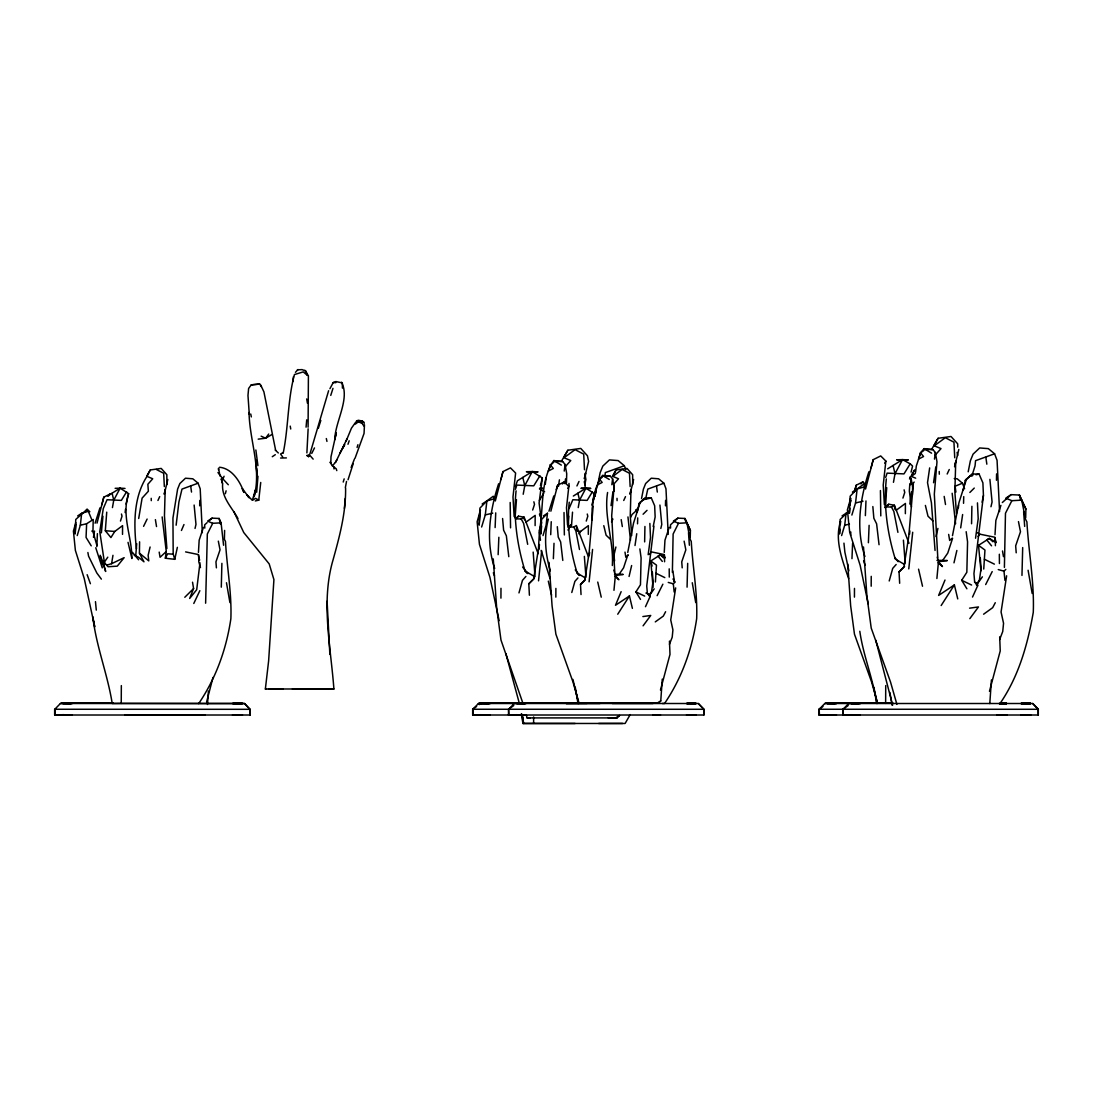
<?xml version="1.0" encoding="UTF-8"?>
<svg xmlns="http://www.w3.org/2000/svg" width="1093" height="1093" viewBox="0 0 1093 1093"><rect width="100%" height="100%" fill="white"/><g stroke="black" fill="none" stroke-linecap="round" stroke-linejoin="round"><path stroke-width="1.5" d="M500.936 598.144L500.977 588.294M522.973 716.844L522.946 723.47L622.586 723.47M555.845 597.12L555.886 588.403M854.439 597.12L854.48 588.403M871.189 586.203L871.23 576.353M876.613 700.312L876.6 703.482C873.266 678.931 863.279 655.841 859.808 631.276M75.827 522.632L73.422 531.102L75.376 550.38L84.243 578.539L94.736 626.849L92.823 616.862C96.239 646.428 107.592 674.231 112.21 703.482L121.241 703.4L121.337 685.598M122.525 534.381L122.566 525.651L114.765 531.458L110.926 537.565L105.324 530.733L106.731 512.152M306.887 452.912L308.13 428.839M533.603 723.361L533.644 716.953M535.119 525.61L535.174 515.39L525.952 522.194M588.321 534.381L588.362 525.651L580.561 531.458L579.03 533.903M885.631 703.4L885.726 685.598M905.359 513.669L905.414 503.449L896.205 510.253M134.275 555.312L138.538 557.252L143.975 561.816L139.426 553.154L139.59 541.814M362.329 423.537L362.37 421.078L358.381 420.272L356.496 420.942L362.329 423.537L363.764 425.942M644.638 541.896L644.925 526.457M648.163 554.697L650.499 537.428L649.857 523.424M971.568 523.752L971.896 506.305M975.543 538.234L978.194 518.71L977.456 502.876M199.677 505.813L199.787 500.389M665.473 505.813L665.582 500.389M672.373 572.39L673.124 534.026L678.521 523.301L686.882 522.823L690.407 530.419L690.229 537.865M996.461 480.251L996.584 473.897M249.04 412.512C249.6 440.78 261.664 468.596 254.095 496.769L255.42 489.924L252.401 500.129M1004.399 567.404L1005.478 513.245L1011.858 500.703L1021.723 500.143L1025.89 509.037L1025.685 518M224.612 530.419L224.407 539.355L225.472 541.445C226.934 567.212 231.839 593.007 230.869 618.679C226.36 649.16 216.045 677.974 198.762 703.496L121.241 703.4M96.935 545.544L92.946 531.512L93.219 519.503L86.634 523.738L86.06 537.414L91.225 545.844M221.292 587.16L221.893 563.346M687.073 587.16L687.688 563.346M850.723 535.297L850.805 531.99M1021.969 575.424L1022.693 547.566M308.089 427.172L308.404 375.814L304.92 370.322M566.461 482.764L566.721 473.775L565.108 464.484L562.635 461.492L553.823 460.577C540.038 480.36 543.822 507.548 539.505 530.392M585.042 489.227L585.493 472.941L584.372 478.707L588.594 461.41L587.447 455.781L580.779 448.431L567.854 450.234L563.674 457.543M637.533 523.82L637.711 517.891M912.382 495.074L912.628 487.123L911.193 478.912L909.745 477.149M955.747 461L954.858 491.946L956.484 513.614M963.548 503.313L963.739 496.618M199.978 562.786L196.699 589.701L189.676 598.445L193.584 588.553L192.532 582.214M292.418 689L333.898 689C330.755 646.291 320.714 601.792 333.078 559.807C339.595 536.362 345.989 512.562 345.593 488.011M205.621 603.213L207.328 534.026L212.725 523.301L221.087 522.823L223.587 545.257M194.13 505.048L195.975 524.394L195.032 528.452M659.926 505.048L661.771 524.394L660.828 528.452M958.411 507.726L958.52 505.048M989.903 479.349L992.075 501.974L990.968 506.742M96.853 546.637L97.386 533.657M495.115 527.564L495.73 512.877M550.708 534.696L551.241 521.716M865.369 515.623L865.97 500.936M100.037 558.304L100.16 555.23M498.135 554.67L498.859 537.278M553.372 558.673L554.014 543.289M851.966 558.673L852.608 543.289M868.389 542.729L869.113 525.323M198.434 703.509L244.477 703.509L249.996 709.316L250.024 715.013L249.996 709.316L244.477 703.509L60.402 703.509L54.787 709.289L55.06 715.013M135.751 555.572L136.721 543.672M539.409 532.045L538.48 548.577L533.671 578.976L528.807 583.799L529.408 595.234M198.448 552.375L199.172 540.174L203.462 527.304M664.243 552.375L664.968 540.174L669.258 527.304M994.999 534.723L995.86 520.459L1000.915 505.39M283.196 453.103C288.538 427.295 287.568 399.983 294.441 374.544L303.239 371.907L306.955 374.967M655.404 581.982L656.469 565.136L650.786 560.982L660.35 554.848L665.227 557.799M983.741 569.07L984.957 550.039L978.522 545.339L989.343 538.398L996.229 542.579M516.074 490.825C513.245 517.727 517.112 545.216 525.036 570.983L527.031 573.115M569.248 502.206C566.734 526.006 570.15 550.312 577.159 573.101L579.372 575.464M886.327 478.884C883.486 505.786 887.352 533.275 895.276 559.042L904.594 564.521M909.813 483.871L909.335 491.058L911.453 507.015M207.492 704.479L208.421 691.063M549.055 562.417L552.074 605.809L555.886 634.172L572.937 681.827L579.003 703.045L658.71 702.963L660.759 700.927L662.276 679.122M989.793 703.564L991.433 679.955M571.502 525.665L572.527 512.152M515.063 518L516.47 499.61M613.965 590.316L615.359 575.478L613.856 570.04M885.18 507.726L886.724 487.656M936.892 578.511L938.463 561.72L937.193 557.116M256.664 492.26L257.962 476.261M75.95 524.408L75.144 533.958L75.759 519.462L87.071 509.297L89.831 511.702M344.404 508.395L345.265 498.367M480.305 511.879L479.171 525.118L479.895 508.149L486.891 500.922L493.257 496.263L494.719 498.654L486.891 500.922L482.15 504.01M541.609 526.006L540.939 533.958L541.554 519.462L547.47 513.273L546.117 525.227L543.016 535.57M839.93 529.19L839.52 533.958L840.134 519.462L848.755 511.292M840.326 524.408L840.599 521.224C834.314 540.161 842.471 560.518 848.619 578.539M849.835 508.204L849.411 513.177L850.149 496.208L857.131 488.981L863.497 484.322L864.973 486.713L857.131 488.981L852.403 492.055M850.122 504.898L850.696 498.285L847.389 509.83L849.698 532.387L860.164 565.327L868.197 603.814M260.735 482.464L258.768 500.129L255.297 500.949M115.134 488.325L120.121 488.175L128.619 493.653C121.118 515.418 132.089 536.964 131.884 558.523L128.031 542.374M306.067 427.172L306.723 419.849M101.376 532.837L102.947 516.183M567.8 526.184L568.743 516.183M538.535 580.834L541.663 550.763M589.1 581.818L592.57 549.41M908.775 568.893L912.696 532.264M307.119 455.549L308.568 456.642L310.111 453.349L328.61 390.734M593.157 506.291L589.059 553.29L584.81 580.178L580.492 584.427L581.039 594.551M604.921 476.575L605.317 472.613L624.335 465.727L625.824 469.662M913.352 483.502L908.734 536.636L903.925 567.035L899.047 571.858L899.662 583.279M538.89 549.615L539.464 544.546M589.277 555.586L589.619 552.389M909.513 534.299L909.895 530.911M77.22 535.57L80.335 525.227L81.674 513.273L88.314 511.333L91.976 520.118M841.61 535.57L844.711 525.227L846.064 513.273L848.715 512.508M481.63 527.004L485.292 514.899L486.891 500.922M851.871 515.063L855.546 502.958L857.131 488.981M125.135 512.549L125.531 509.174M266.432 689L265.367 689L268.632 660.841L273.919 579.604L269.206 563.933L243.766 532.551L233.888 511.647M545.325 484.24L546.063 477.955M595.111 496.372L595.767 490.812L599.606 479.13L602.284 477.19M915.565 472.299L916.317 466.001L920.661 452.803L924.063 450.33M176.137 525.2L178.91 502.015L181.984 489.09L198.093 483.202L200.197 488.803L202.328 532.687M653.928 526.184L646.742 585.957L647.343 593.185L650.007 596.737L645.485 606.711M556.241 489.609L557.649 485.21L564.275 481.904L568.825 486.467L566.502 507.658L567.527 524.954M871.094 467.695L873.225 459.661L880.712 455.931L885.863 461.096L883.226 485.06L884.387 504.611M963.138 490.306L965.297 480.387L972.401 474.007L979.096 474.075L982.894 482.874L983.44 495.553L973.945 573.579L974.628 581.749L977.648 585.766L972.524 597.051M292.801 381.703L293.471 376.661M564.234 471.056L565.108 464.484M611.834 484.718L612.613 478.912L610.427 476.261L602.626 475.455L599.456 479.117L597.734 484.691L602.161 482.423L599.456 479.117M910.414 484.718L911.193 478.912M934.474 459.115L935.362 452.543L932.889 449.551L924.077 448.636L920.484 452.775L918.544 459.074L923.544 456.519L920.484 452.775M177.367 547.333L174.757 559.329L165.344 558.222L166.259 551.528L162.16 516.934M564.862 483.639L565.532 478.912M611.028 505.608L612.982 491.672M909.827 504.051L911.576 491.672M933.559 482.723L935.786 466.971M558.468 486.412L559.425 479.841M607.585 492.492C603.664 516.675 613.924 540.885 612.34 565.505M929.665 467.9L927.52 482.669L931.427 502.848L935.048 550.448M635.006 545.53L636.741 533.739M675.665 587.897L670.733 619.95L672.919 629.923L672.209 637.205L669.476 644.269M960.679 527.878L962.632 514.543M1006.639 575.779L1001.065 612.012L1003.552 623.283L1002.732 631.522L999.644 639.514M573.333 496.044L585.916 488.175L590.807 488.434L580.929 488.325L585.916 488.175L594.414 493.653L592.092 508.914L592.174 519.79M515.39 486.645L517.413 480.77L532.277 471.561L538.043 471.862L526.389 471.725L532.277 471.561L542.319 477.969L539.095 502.999L541.213 518.956M107.319 564.972L111.595 563.687L112.962 555.312M138.702 518.506L142.104 498.121L148.375 491.222L147.856 484.267L152.719 478.761L146.995 476.398C133.25 497.329 133.715 524.804 136.461 548.809M93.452 537.305L94.531 531.075M101.827 504.788L103.808 497.151L110.42 493.845L108.508 495.88M500.854 479.636L502.971 471.602L510.458 467.886L515.609 473.037L512.986 497.001L514.147 516.552M548.385 519.134C543.713 536.253 545.325 554.014 550.312 570.86M854.548 491.222L856.243 485.21L862.855 481.904L865.137 484.185M112.442 507.589L113.754 500.211L120.121 488.175L125.012 488.434M578.238 507.589L579.55 500.211L585.916 488.175M166.874 548.563L164.456 515.814L165.193 489.363L164.251 494.282L167.816 479.499M523.205 494.255L524.763 485.634L532.277 471.561M584.263 481.644L584.905 484.636L585.834 479.499L585.192 476.302M631.699 535.461L630.251 515.814L630.989 489.363L630.046 494.282L633.612 479.499M893.459 482.314L895.017 473.693L902.517 459.62L908.297 459.921L896.629 459.784L902.517 459.62L910.196 463.828L912.559 466.028L911.084 472.135M955.46 462.435L954.613 466.766L958.834 449.455M345.347 487.615L346.522 481.453M593.759 498.599L595.617 489.158L597.885 483.516M641.536 498.599L643.394 489.158L645.662 483.516L651.264 478.215L658.614 478.802L663.888 483.202L665.979 488.803L668.206 534.395M597.953 483.748L600.139 472.709L602.817 466.096L609.429 459.893L618.119 460.577L624.335 465.727M627.751 552.43L633.557 523.014L640.184 502.329L645.376 497.889L651.305 497.957L654.652 505.745L655.144 516.948L653.19 526.58M952.481 535.666L959.039 502.411L966.526 479.035L972.401 474.007M968.193 471.807L970.379 460.768L973.071 454.155L979.67 447.952L988.359 448.636L994.589 453.786L997.062 460.344L999.576 511.538M982.088 502.206L983.44 495.553M593.608 498.941L595.057 492.328L596.272 490.976L591.778 505.007M637.178 512.303L639.091 503.531L640.184 502.329M97.017 523.123L103.808 497.151M495.307 500.977L502.971 471.602M550.872 511.182L557.649 485.21M865.547 489.036L873.225 459.661M150.096 547.006L148.142 555.299L148.771 560.873L139.426 553.154M615.892 547.006L613.938 555.299L614.553 560.873M629.076 576.462L631.631 565.532M953.984 562.84L956.867 550.476M206.618 701.993L212.985 677.469M660.473 690.052L669.995 654.379L669.462 641.072M936.004 536.526L937.917 528.438M989.466 691.268L1000.232 650.936L999.699 636.823M126.119 504.105L128.619 493.653M592.98 499.624L594.414 493.653M540.461 485.606L542.319 477.969M225.349 493.722L226.101 490.812M854.466 491.659L856.243 485.21M518.97 592.912L522.468 580.342L525.897 576.448M571.789 592.502L574.891 581.367L577.937 577.937M889.21 580.97L892.708 568.387L896.151 564.507M541.622 522.632L539.218 531.102L540.489 540.297M348.039 479.745L353.203 463.678M480.442 510.226L477.135 521.785L479.444 544.328L489.91 577.282L499.132 620.674M357.097 447.447L357.917 444.714M343.229 482.04L344.172 478.871M645.58 499.214L647.78 489.09L663.888 483.202M330.755 395.406L332.982 388.37M971.937 475.81L975.038 465.946L975.557 460.672L994.589 453.786M95.105 523.192L99.955 507.89M120.462 521.074L122.006 516.224L121.46 514.024M498.627 483.748C489.801 510.841 485.374 540.707 494.678 568.456M548.959 511.237L553.809 495.935M586.258 521.074L587.802 516.224L587.255 514.024M849.48 505.116L850.941 500.526M868.88 471.807C860.054 498.886 855.628 528.752 864.918 556.515M318.309 428.374L320.823 420.45M532.674 510.035L534.504 504.379L533.862 501.796M902.927 498.094L904.744 492.424L904.102 489.855M627.751 555.08L623.57 567.841L619.116 574.29L614.526 574.262M952.59 538.33L947.754 553.085L942.712 560.381L936.947 560.354M515.431 489.336L516.852 485.073L533.739 485.839L539.942 475.769M885.685 477.395L887.106 473.132L903.993 473.897L910.196 463.828M347.984 444.277L349.186 440.78M346.208 440.848L351.468 428.142L355.84 422.035M355.02 458.309L364.051 433.429L364.475 424.753M351.126 467.503L354.392 459.142M228.314 484.759L222.972 478.98L224.079 476.247M621.138 591.668L615.496 605.276L629.431 595.958L632.396 608.364M945.008 580.041L938.627 595.425L954.38 584.892L957.741 598.909M181.438 530.474L183.979 524.544M336.794 470.605L336.207 468.788L332.436 465.823L335.756 461.984L346.987 438.921M157.938 500.485L159.701 496.632M623.734 500.485L625.497 496.632M576.926 485.948L579.003 481.453M947.166 474.007L949.257 469.512M567.95 530.064L571.366 524.626L568.018 527.509M193.789 603.473L199.841 590.685M143.579 526.334L147.118 519.052M611.506 521.962L612.913 519.052M630.661 517.331L632.096 514.461L638.339 508.846M311.751 453.417L314.497 447.911M657.125 595.658L662.877 584.195M985.681 584.55L992.198 571.598M146.995 476.398L150.26 469.963L161.204 468.419L166.846 474.704L166.887 484.636M614.17 491.222L613.651 484.267L618.515 478.761L612.79 476.398L616.042 469.963L626.999 468.419L632.642 474.704L632.683 484.636M567.854 450.234L561.337 461.396M957.714 447.16L957.7 443.84L951.019 436.49L938.095 438.293L931.591 449.442M165.344 558.222L167.639 553.809L173.254 554.178L174.757 559.329M665.61 611.725L663.301 616.11L655.281 621.89M995.272 602.708L992.676 607.667L983.604 614.211M342.888 447.952L344.678 444.591L340.019 453.008M329.922 388.712L333.228 382.55L335.906 381.553L342.328 382.933L342.423 388.124M146.722 476.206L150.26 469.963M612.504 476.206L616.042 469.963M911.808 474.949L914.636 469.963L909.499 478.98M335.414 462.448L336.972 459.688M567.773 488.311L568.825 486.467M884.674 463.172L885.863 461.096M933.928 445.602L938.095 438.293M630.196 714.603L625.114 723.47L598.677 723.484M999.603 704.138C1018.58 676.772 1027.625 644.843 1033.281 612.299C1034.415 582.268 1028.636 552.088 1026.901 521.935L1025.644 519.489M126.61 491.782L121.364 500.389L107.059 499.733L103.261 508.6L99.777 531.635L104.696 564.248M539.382 500.389L543.768 493.216M592.406 491.782L587.16 500.389L572.855 499.733L569.057 508.6M649.037 595.603L651.592 591.504L653.04 581.353L652.343 572.049M976.35 584.796L979.437 579.837L981.063 568.374L980.284 557.854M640.512 599.401L635.907 591.9L640.457 584.796L641.099 557.949L639.87 548.932M966.895 588.785L961.703 580.287L966.84 572.254L967.565 541.909L966.171 531.704M617.736 614.225L629.431 595.958M941.155 605.536L954.38 584.892M104.627 561.775L107.797 557.17M650.007 596.737L649.911 594.838L654.201 588.84M977.648 585.766L977.538 583.607L982.388 576.831M268.7 434.044L265.64 438.225L258.194 439.14M261.391 386.703L259.738 384.08L253.262 384.558L251.199 384.955L248.617 388.466L247.974 395.475L249.286 414.261M643.08 625.824L650.731 615.468L642.875 616.561M969.819 618.652L978.454 606.943L969.573 608.173M85.363 511.592L87.071 509.297L88.314 511.333M649.529 554.397L651.401 551.897L663.97 554.506L664.694 557.321M978.071 536.513L979.847 534.163L994.685 537.209L995.969 542.169M295.465 372.317L298.006 369.516M524.394 519.817L524.134 517.18L518.478 516.169L516.224 518.902L521.183 518.929L524.134 517.18L538.193 553.686M894.784 509.188L894.375 505.239L888.718 504.228L886.478 506.947L891.423 506.988L894.375 505.239L908.993 543.262M306.805 455.549L308.718 455.084M912.231 484.267L914.185 482.068M565.013 466.971L570.765 460.549L564.002 457.762L575.068 449.66L583.703 454.128L584.495 469.717M935.266 455.03L941.018 448.608L934.255 445.821L945.322 437.719L953.957 442.187L954.735 457.776M965.297 480.387L966.526 479.035M562.362 483.939L564.275 481.904M860.942 483.939L862.855 481.904M519.366 702.963L481.89 702.744L478.42 703.509L472.818 709.289L473.078 715.013M508.901 715.013L508.641 709.289L514.256 703.509L517.713 702.744L579.044 703.1M893.008 702.977L828.248 702.744L824.778 703.509L819.176 709.289L819.436 715.013M528.807 583.799L534.354 578.211M580.492 584.427L585.397 579.481M899.047 571.858L904.594 566.256M615.578 717.91L617.231 717.8L619.54 715.505L615.578 717.91L527.099 717.91L526.198 714.713M184.799 597.27L193.584 588.553M643.094 514.229L647.029 510.335M969.833 492.478L974.259 488.079M639.091 503.531L645.376 497.889M674.162 591.996L673.315 583.812L674.941 582.255L673.22 578.703L674.545 582.186L672.864 570.97M1004.959 580.41L1003.989 571.147L1005.833 569.398M166.259 551.528L160.056 557.293L159.195 552.102M628.325 554.984L625.838 557.293L624.991 552.102M952.112 538.221L949.667 540.475L948.656 534.395M207.137 522.618L204.664 524.845L204.774 528.124M209.61 520.377L212.083 518.137L219.119 518.465L221.087 522.823M690.407 530.419L684.915 518.465L677.879 518.137L670.46 524.845L670.569 528.124M1002.336 502.52L1011.093 494.664L1019.414 495.047L1025.89 509.037M515.951 518.342L518.478 516.169M884.947 507.494L888.718 504.228M308.568 456.642L309.961 455.467L313.158 459.128M355.362 424.07L358.108 422.035M612.79 476.398L622.163 469.471L629.472 473.283L630.142 486.604M915.387 473.419L911.371 476.398L915.674 478.174M120.121 488.175L107.538 496.044M553.809 462.271L550.407 464.744L548.303 471.028L553.304 468.46L550.244 464.716M902.517 459.62L887.666 468.829M478.42 703.509L698.318 703.509L703.851 709.316L703.865 715.013L472.668 715.013L472.668 709.261L476.616 706.461M479.253 704.602L481.89 702.744L488.749 703.509L480.633 703.496L490.251 703.509L479.062 703.427M525.064 715.013L508.505 715.013L508.505 709.261L513.765 705.531M824.778 703.509L1032.735 703.509L1038.268 709.316L1038.282 715.013L819.026 715.013L819.026 709.261L822.974 706.461M848.182 705.531L842.922 709.261L842.922 715.013L859.481 715.013M272.28 456.71L275.299 454.688M212.083 518.137L207.588 521.115L212.725 523.301M677.879 518.137L673.384 521.115L678.521 523.301M635.552 510.103L638.203 508.354M1011.093 494.664L1005.806 498.148L1011.858 500.703M77.671 515.91L81.674 513.273M543.467 515.91L547.47 513.273M842.047 515.91L846.064 513.273M252.538 500.252L255.598 498.353L258.768 500.129M657.248 703.059L660.759 700.927M569.371 527.031L573.757 527.058L576.366 525.514L588.526 557.034M271.843 434.563L265.64 438.225L261.131 436.175M283.237 452.502L280.559 454.019L282.677 456.983M111.595 563.687L124.151 557.662L117.252 566.16L108.016 566.734L102.619 560.518L105.666 571.461L100.816 556.323L102.264 567.868L95.76 547.757M489.227 715.013L472.668 715.013M835.599 715.013L819.026 715.013M964.572 488.803L962.468 483.202L955.091 486.221L955.897 492.069M60.402 703.509L63.859 702.744L113.262 703.031M849.316 703.427L852.13 702.744L859.002 703.509L850.873 703.496L860.505 703.509L848.674 703.509L843.058 709.289L843.318 715.013M80.335 525.227L86.634 523.738M844.711 525.227L849.439 524.107M485.292 514.899L492.738 513.15M855.546 502.958L862.992 501.209M642.998 499.774L651.305 497.957M969.71 476.138L972.838 475.455M975.967 474.758L979.096 474.075M249.996 709.316L54.65 709.261L54.65 715.013L250.024 715.013M703.851 709.316L703.865 715.013M1038.268 709.316L1038.282 715.013M259.738 384.08L251.199 384.955M687.073 703.509L696.104 703.523L690.516 703.509M297.433 369.83L302.023 369.612L305.876 371.005L307.365 375.432M219.57 467.244C231.962 468.487 240.118 481.412 243.889 492.383L242.181 488.694M54.65 715.013L71.209 715.013L62.574 714.672M268.577 688.986L333.898 689M280.573 458.035L286.393 457.912M1000.122 703.509L1006.749 703.455L999.904 703.509M650.8 703.045L658.71 702.963M196.945 715L204.869 714.904L125.148 714.986L182.517 714.986M608.282 717.91L617.231 717.8M600.057 703.496L566.065 703.482L587.037 703.4M999.125 703.482L1006.626 703.523L1001.051 703.509M265.367 689L283.196 689M655.486 715.013L660.514 714.986L653.805 715.013M691.309 715.013L696.35 714.986L689.642 715.013M1001.844 715.013L1006.885 714.986L996.857 715.013M1025.726 715.013L1030.767 714.986L1020.753 715.013M235.787 715.013L242.496 714.986L232.481 715.013M612.285 703.482L653.027 703.496M232.672 715.013L241.895 715.013L237.099 715.013M686.527 715.013L695.749 715.013L690.94 715.013M997.062 715.013L1006.284 715.013L1001.475 715.013M1020.944 715.013L1030.166 715.013L1025.357 715.013M662.413 703.482L664.558 703.496C681.841 677.974 692.156 649.16 696.665 618.679C697.621 593.007 692.73 567.212 691.254 541.445L690.202 539.355M236.662 703.509L233.219 703.509L242.25 703.523L241.102 703.509M655.117 715.013L659.926 715.013L652.863 715M575.137 723.484L522.946 723.47L521.293 713.934M932.889 449.551L925.197 449.51L924.077 448.636L931.564 453.171M562.635 461.492L554.943 461.451L553.823 460.577L561.324 465.112M607.025 476.247L610.427 476.261M825.42 703.427L836.61 703.509L826.991 703.496L835.107 703.509L828.248 702.744M514.899 703.427L526.088 703.509L516.456 703.496L524.585 703.509L517.713 702.744M61.044 703.427L72.234 703.509L62.615 703.496L70.731 703.509L63.859 702.744M539.737 488.393L543.03 488.434L539.778 488.27M579.003 703.045L582.965 703.127M527.099 717.91L530.091 717.964M942.712 560.381L947.317 560.559L938.463 561.72L942.439 566.557L938.095 562.758M619.116 574.29L623.188 574.44L615.359 575.478L618.87 579.755L615.031 576.38M333.228 382.55L335.865 382.673M577.418 531.212L580.561 531.458M105.324 530.733L114.765 531.458M954.257 478.556L957.208 478.802L962.468 483.202M850.846 714.672L853.551 715.013M826.964 714.672L829.669 715.013M516.429 714.672L519.134 715.013M480.606 714.672L483.311 715.013M819.026 709.261L1038.35 709.289L1032.735 703.509M472.668 709.261L703.933 709.289L698.318 703.509M185.605 551.897L198.175 554.506L199.623 560.149M359.365 420.928L363.614 421.98L364.338 423.264M998.264 569.576L1003.989 571.147M668.247 582.419L673.315 583.812M91.812 531.048L92.946 531.512M974.546 582.241L977.538 583.607M645.949 593.021L649.911 594.838M961.703 580.287L971.595 585.042M635.907 591.9L644.665 596.095M984.383 559.247L994.384 564.138M655.978 573.279L664.817 577.61M275.258 450.097L278.332 452.967M609.266 479.458L602.626 475.455L603.623 476.22M156.367 469.471L163.677 473.283L164.346 486.604M977.06 532.633L979.847 534.163M539.436 488.899L544.642 491.782M577.159 573.101L585.397 577.951M525.036 570.983L534.34 576.462M362.37 421.078L363.614 421.98M198.093 483.202L192.819 478.802L185.468 478.215L179.867 483.516L177.599 489.158L172.94 518.082L173.186 553.85M992.95 541.786L989.343 538.398L986.678 539.833L991.556 545.831M663.547 557.84L660.35 554.848L658 556.105L662.317 561.419M932.944 520.924L927.998 516.197L925.388 505.431M610.481 539.382L606.109 535.201L603.787 525.678M251.827 499.774L246.936 494.91L249.054 497.739L242.537 488.762M217.944 472.518L222.972 478.98M341.508 382.181C350.429 398.877 334.95 421.802 334.786 439.728L336.302 432.732L330.988 456.819L330.796 463.487L330.127 462.12L332.477 466.014M132.444 552.361L138.592 559.78M894.976 557.717L898.159 561.72M575.26 569.877L579.481 575.178M522.604 567.007L527.905 573.661M101.376 579.126L96.84 573.019L88.56 556.159L87.891 552.511M237.96 518.56C232.017 507.521 221.428 497.588 222.63 484.035M891.423 506.988L893.855 511.456L897.913 532.359M573.757 527.058L575.902 531.007L579.495 549.506M521.183 518.929L523.615 523.397L527.673 544.314M260.721 385.023L263.919 391.895L275.641 450.275M863.593 560.846L865.232 565.354M493.339 572.787L494.446 575.792M87.139 574.699L90.405 583.689M550.039 578.539L541.172 550.38M892.639 705.176L875.753 640.143M519.202 702.867L505.909 653.696M572.923 679.409L578.703 703.496M200.47 567.568L198.776 561.761L198.653 554.82M896.902 704.357L890.508 681.977L871.217 628.092L866.913 596.027L863.497 546.965M877.119 701.419L871.531 681.827L854.466 634.172L850.655 605.809L847.731 564.029M523 703.509L500.977 640.033L496.673 607.968L493.257 558.906M651.114 562.253L652.125 566.078M1020.616 500.007L1019.414 495.047L1021.723 500.143L1025.248 517.904M685.598 521.293L684.915 518.465L686.882 522.823L689.861 538.002M539.477 514.024L540.024 516.224M219.953 475.988L218.559 468.159L218.436 469.853M219.119 518.465L220.485 524.121M893.063 465.468L895.017 473.693M522.809 477.422L524.763 485.634M577.896 493.189L579.55 500.211M112.101 493.189L113.754 500.211M918.557 569.18L922.519 586.244M597.748 582.063L601.246 597.161M548.317 581.121L551.541 595.084M957.072 452.406L957.741 455.467M848.892 570.86L844.862 552.115L843.946 543.139M521.703 713.934L523.752 723.47M326.329 438.539L326.944 441.408M873.813 687.196L877.283 703.496M250.734 413.987L251.322 416.925M1018.471 521.593L1020.479 531.772L1015.67 545.817L1016.203 552.812M684.122 541.144L685.83 549.847L681.745 561.857L682.196 567.841M218.327 541.144L220.035 549.847L215.949 561.857L216.4 567.841M1028.089 570.259L1032.175 593.485M692.265 582.747L695.722 602.598M306.709 398.931L307.475 403.303M257.921 465.632L255.858 450.002M226.47 582.747L229.926 602.598M935.362 452.543L936.974 461.833L934.324 494.118L937.794 557.949M889.907 692.47L892.093 705.176M612.613 478.912L614.034 487.123L611.697 515.677L614.758 572.131M1002.513 550.981L1003.47 556.638M575.232 687.196L578.006 703.482M290.232 426.12L290.724 429.002M944.174 496.413L945.513 504.515M621.193 519.64L622.327 526.553M155.397 519.64L156.531 526.553M955.596 523.752L952.167 493.271M985.872 457.325L986.829 464.17M656.51 486.221L657.317 492.069M630.483 540.256L627.956 516.934M190.715 486.221L191.521 492.069M333.734 466.656L334.034 468.965M879.045 544.71L876.613 523.834L873.854 518.273L872.842 506.565M562.799 560.422L560.654 541.964L558.222 537.046L557.307 526.689M508.791 556.651L506.36 535.789L503.613 530.214L502.589 518.519M576.517 527.072L576.844 530.173M95.474 601.656L96.28 610.113M903.405 540.147L905.195 563.127M584.359 556.392L585.971 577.227M533.165 552.088L535.037 576.667M1023.635 511.592L1024.674 526.402M688.494 532.605L689.382 545.257M255.94 460.098L257.06 476.972L256.636 468.241M327.094 601.191L329.854 654.297M978.522 545.339L980.954 570.86M650.786 560.982L653.067 587.406M939.229 471.493L939.311 474.212M617.012 498.326L617.08 500.649M568.988 483.434L569.07 486.153M151.217 498.326L151.285 500.649M995.245 537.578L995.395 545.694M664.448 554.82L664.571 561.761M880.425 490.538L880.794 515.896M564.015 512.521L564.357 534.942M510.171 502.479L510.554 527.837M999.344 554.247L999.426 563.537M669.203 568.852L669.285 577.077M584.892 481.316L584.905 484.636M221.305 479.048L222.507 483.434L221.305 479.048M67.301 715.013L62.492 714.972L72.083 715.013L67.301 715.013M485.319 715.013L480.51 714.972L490.115 715.013L485.319 715.013M521.156 715.013L516.347 714.972L525.938 715.013L521.156 715.013M831.691 715.013L826.868 714.972L836.473 715.013L831.691 715.013M855.573 715.013L850.764 714.972L860.355 715.013L855.573 715.013M1021.654 703.496L1030.521 703.523L1021.654 703.496M240.364 703.4L232.549 703.496L242.359 703.455L240.364 703.4M694.219 703.4L686.39 703.496L696.214 703.455L694.219 703.4M1028.636 703.4L1020.807 703.496L1030.631 703.455L1028.636 703.4"/></g></svg>
